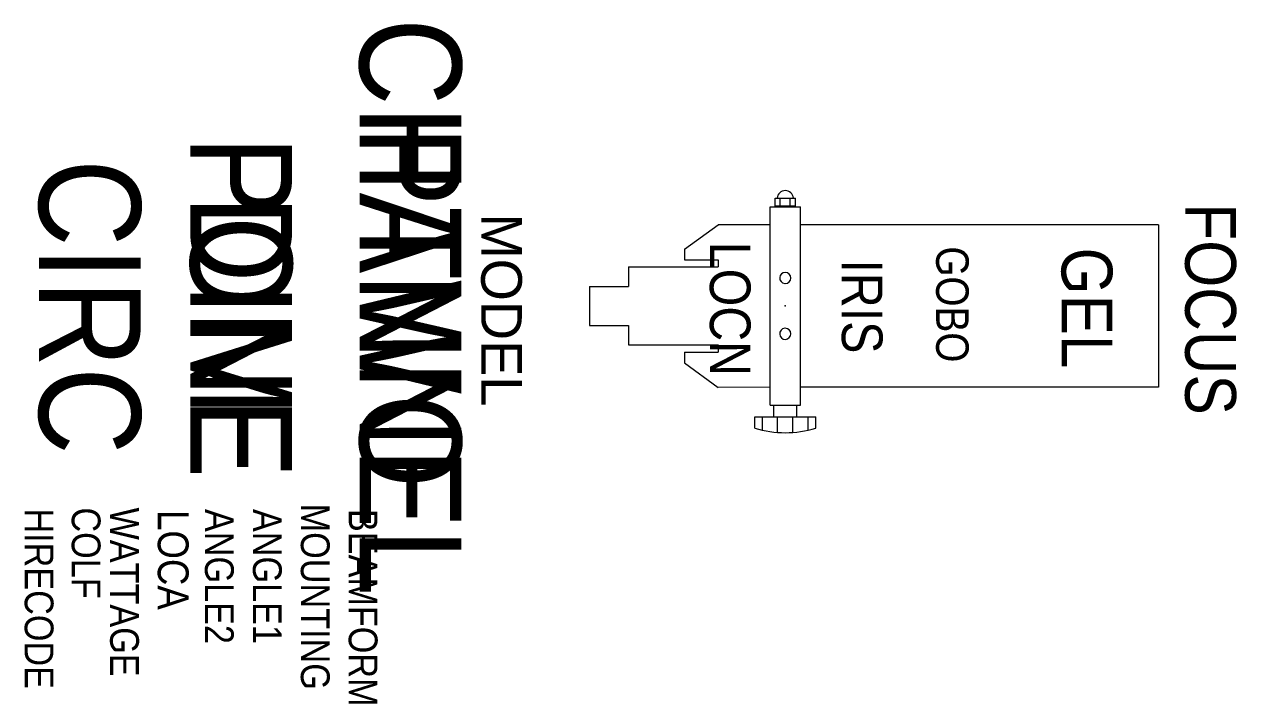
# Model space of a CAD drawing. Extents: x 2967 to 4160, y 1223 to 1892.
import ezdxf
from ezdxf.enums import TextEntityAlignment as Align

# ---------------------------------------------------------------- set-up
doc = ezdxf.new("R2010")
doc.units = 0
doc.layers.get('0').update_dxf_attribs({"linetype": 'CONTINUOUS'})
for name, color, linetype in [('CHANNEL', 3, 'CONTINUOUS'), ('CIRC', 6, 'CONTINUOUS'), ('DIMMER', 4, 'CONTINUOUS'), ('FOCUS', 2, 'CONTINUOUS'), ('GEL', 1, 'CONTINUOUS'), ('LANTERNS', 4, 'CONTINUOUS'), ('LOCATION', 7, 'CONTINUOUS'), ('MODEL', 6, 'CONTINUOUS'), ('PATCH', 5, 'CONTINUOUS'), ('PATCH2', 5, 'CONTINUOUS')]:
    doc.layers.add(name, color=color, linetype=linetype)

msp = doc.modelspace()

# ---------------------------------------------------------------- linework, layer by layer
for p, q in [((3705.5, 1712.1), (3705.5, 1720.6)), ((3705.5, 1720.6), (3725.5, 1720.6)), ((3710.5, 1713.1), (3710.5, 1720.6)), ((3720.5, 1713.1), (3720.5, 1720.6)), ((3725.5, 1712.1), (3725.5, 1720.6)), ((3700.5, 1712.1), (3730.5, 1712.1)), ((3700.5, 1614.4), (3700.5, 1712.1)), ((3705.5, 1713.1), (3725.5, 1713.1)), ((3730.5, 1614.4), (3730.5, 1712.1)), ((3616.5, 1670.4), (3649.5, 1694.1)), ((3700.5, 1694.2), (3649.5, 1694.1)), ((4083, 1694.4), (3730.5, 1694.2)), ((4083, 1694.4), (4083, 1534.4)), ((3616.5, 1670.4), (3616.5, 1659.9)), ((3616.5, 1659.9), (3649.5, 1659.9)), ((3649.5, 1659.9), (3649.5, 1652.9)), ((3561.4, 1652.9), (3649.5, 1652.9)), ((3561.4, 1652.9), (3561.4, 1633.6)), ((3523, 1633.6), (3523, 1595.1)), ((3523, 1633.6), (3561.4, 1633.6)), ((3700.5, 1516.6), (3700.5, 1614.4)), ((3730.5, 1516.6), (3730.5, 1614.4)), ((3523, 1595.1), (3561.4, 1595.1)), ((3561.4, 1595.1), (3561.4, 1575.9)), ((3561.4, 1575.9), (3649.5, 1575.9)), ((3649.5, 1575.9), (3649.5, 1568.9)), ((3616.5, 1568.9), (3649.5, 1568.9)), ((3616.5, 1568.9), (3616.5, 1558.2)), ((3616.5, 1558.2), (3649.5, 1534.1)), ((3700.5, 1534.2), (3649.5, 1534.1)), ((4083, 1534.4), (3730.5, 1534.2)), ((3700.5, 1516.6), (3730.5, 1516.6)), ((3704.3, 1505.3), (3704.3, 1516.6)), ((3726.8, 1505.3), (3726.8, 1516.6)), ((3685.5, 1494.1), (3685.5, 1505.3)), ((3685.5, 1505.3), (3745.5, 1505.3)), ((3693, 1492.1), (3693, 1505.3)), ((3708, 1489.8), (3708, 1505.3)), ((3722.9, 1489.8), (3722.9, 1505.3)), ((3738, 1492.1), (3738, 1505.3)), ((3745.5, 1494.1), (3745.5, 1505.3))]:
    msp.add_line(p, q)
for centre, radius, start, end in [((3715.5, 1719.9), 8.03, 4.7579, 175.2421), ((3715.5, 1641.9), 5.5, 270, 265.0266), ((3715.5, 1586.9), 5.5, 94.9734, 90), ((3715.5, 1590.1), 100.6, 252.6418, 287.3582)]:
    msp.add_arc(centre, radius, start, end)
msp.add_point((3715.5, 1614.4))

# ---------------------------------------------------------------- texts
at = {"layer": 'CHANNEL', "width": 0.89}
msp.add_attdef('CHANNEL', text='', height=100, rotation=270, dxfattribs=at).set_placement((3296.7, 1613.5), align=Align.CENTER)
at = {"layer": 'CIRC', "width": 0.89}
msp.add_attdef('CIRC', text='', height=100, rotation=270, dxfattribs=at).set_placement((2981.1, 1613.5), align=Align.CENTER)
at = {"layer": 'DIMMER', "width": 0.89}
msp.add_attdef('DIM', text='', height=100, rotation=270, dxfattribs=at).set_placement((3130.1, 1614.4), align=Align.CENTER)
at = {"layer": 'FOCUS', "color": 30, "width": 0.89}
msp.add_attdef('FOCUS', text='', height=50, rotation=270, dxfattribs=at).set_placement((4109.1, 1611.3), align=Align.CENTER)
at = {"layer": 'GEL', "width": 0.89}
for tag, height, p in [('GOBO', 32, (3864, 1615.9)), ('GEL', 50, (3987.4, 1612.3))]:
    msp.add_attdef(tag, text='', height=height, rotation=270, dxfattribs=at).set_placement(p, align=Align.CENTER)
at = {"layer": 'LANTERNS', "color": 30, "width": 0.89}
msp.add_attdef('IRIS', text='', height=40, rotation=270, dxfattribs=at).set_placement((3791.2, 1613.9), align=Align.MIDDLE)
at = {"layer": 'LANTERNS', "color": 0, "width": 0.89, "flags": 1}
for tag, p, s, height in [('HIRECODE', (2967, 1414.9), '', 28.3), ('COLF', (3013.3, 1415.9), 'N', 28.3), ('WATTAGE', (3051.1, 1415.8, 0), '600', 28.3), ('LOCA', (3098, 1413.3), '', 30.3), ('ANGLE2', (3144.4, 1414.4), '50', 28.3), ('ANGLE1', (3191.6, 1414.4), '25', 28.3), ('MOUNTING', (3238.8, 1419.6), 'STANDARD HOOK CLAMP', 28.305), ('BEAMFORM', (3285.9, 1414.4), 'C', 28.3)]:
    msp.add_attdef(tag, p, s, height=height, rotation=270, dxfattribs=at)
at = {"layer": 'LOCATION', "width": 0.89}
msp.add_attdef('LOCN', text='', height=40, rotation=270, dxfattribs=at).set_placement((3641.3, 1611.4), align=Align.CENTER)
at = {"layer": 'MODEL'}
msp.add_attdef('MODEL', text='BRIO 2550', height=40, rotation=270, dxfattribs=at).set_placement((3416.3, 1610.4), align=Align.CENTER)
at = {"layer": 'PATCH', "width": 0.89}
msp.add_attdef('PONE', text='', height=100, rotation=270, dxfattribs=at).set_placement((3130.1, 1613.5), align=Align.CENTER)
at = {"layer": 'PATCH2', "width": 0.89}
msp.add_attdef('PTWO', text='', height=100, rotation=270, dxfattribs=at).set_placement((3296.7, 1613.5), align=Align.CENTER)

doc.saveas('drawing.dxf')
